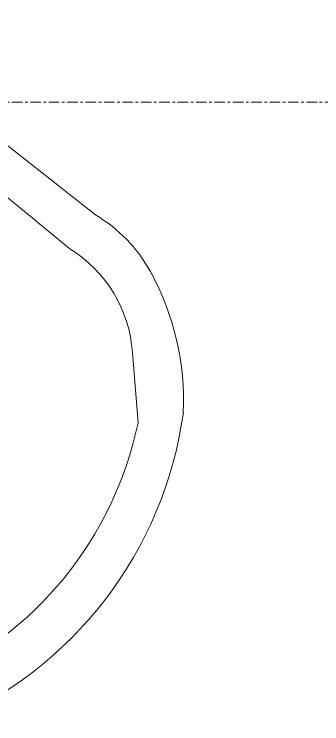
# Model space of a CAD drawing. Header units: inches. Extents: x 29752 to 31446, y 4278 to 5722.
# Drawn here: x 31326.88 to 31341.5, y 4371.17 to 4404.86 of the extents above; entities that cross this region are included whole.
import ezdxf

# ---------------------------------------------------------------- set-up
doc = ezdxf.new("R2010")
doc.units = ezdxf.units.IN
doc.header["$MEASUREMENT"] = 0
doc.linetypes.add('Grid Line 1_2_', pattern=[0.875, 0.5, -0.125, 0.125, -0.125])
doc.layers.add('I-FURN', color=30, linetype='Continuous', lineweight=9)
doc.layers.add('S-GRID', color=1, linetype='Continuous', lineweight=9)

# ---------------------------------------------------------------- blocks, each defined once
blk = doc.blocks.new('A642_US - A642 PURPLE-6122944-FIRST FLOOR POWER _ SIGNAL')
at = {"layer": 'I-FURN'}
for p, q in [((12.458, 14.112), (12.323, -2.939)), ((14.171, 12.517), (14.34, -2.882)), ((10.356, -8.343), (7.93, -10.645))]:
    blk.add_line(p, q, dxfattribs=at)
for centre, radius, start, end in [((6.125, -3.743), 6.25, 312.6108, 7.3892), ((7.352, -3.913), 7.064, 337.6078, 8.3922), ((2.065, -1.735), 12.782, 306.4415, 337.6078), ((0.086, 4.693), 17.228, 242.2054, 297.0867), ((-0.017, 4.057), 18.762, 241.3581, 301.0423)]:
    blk.add_arc(centre, radius, start, end, dxfattribs=at)

msp = doc.modelspace()

# ---------------------------------------------------------------- linework, layer by layer
at = {"layer": 'S-GRID', "linetype": 'Grid Line 1_2_'}
msp.add_line((31446.272, 4400.686), (29775.662, 4400.686), dxfattribs=at)

# ---------------------------------------------------------------- block references
at = {"layer": 'I-FURN', "rotation": 51.13018774236159}
msp.add_blockref('A642_US - A642 PURPLE-6122944-FIRST FLOOR POWER _ SIGNAL', (31319.499, 4385.97), dxfattribs=at)

doc.saveas('drawing.dxf')
